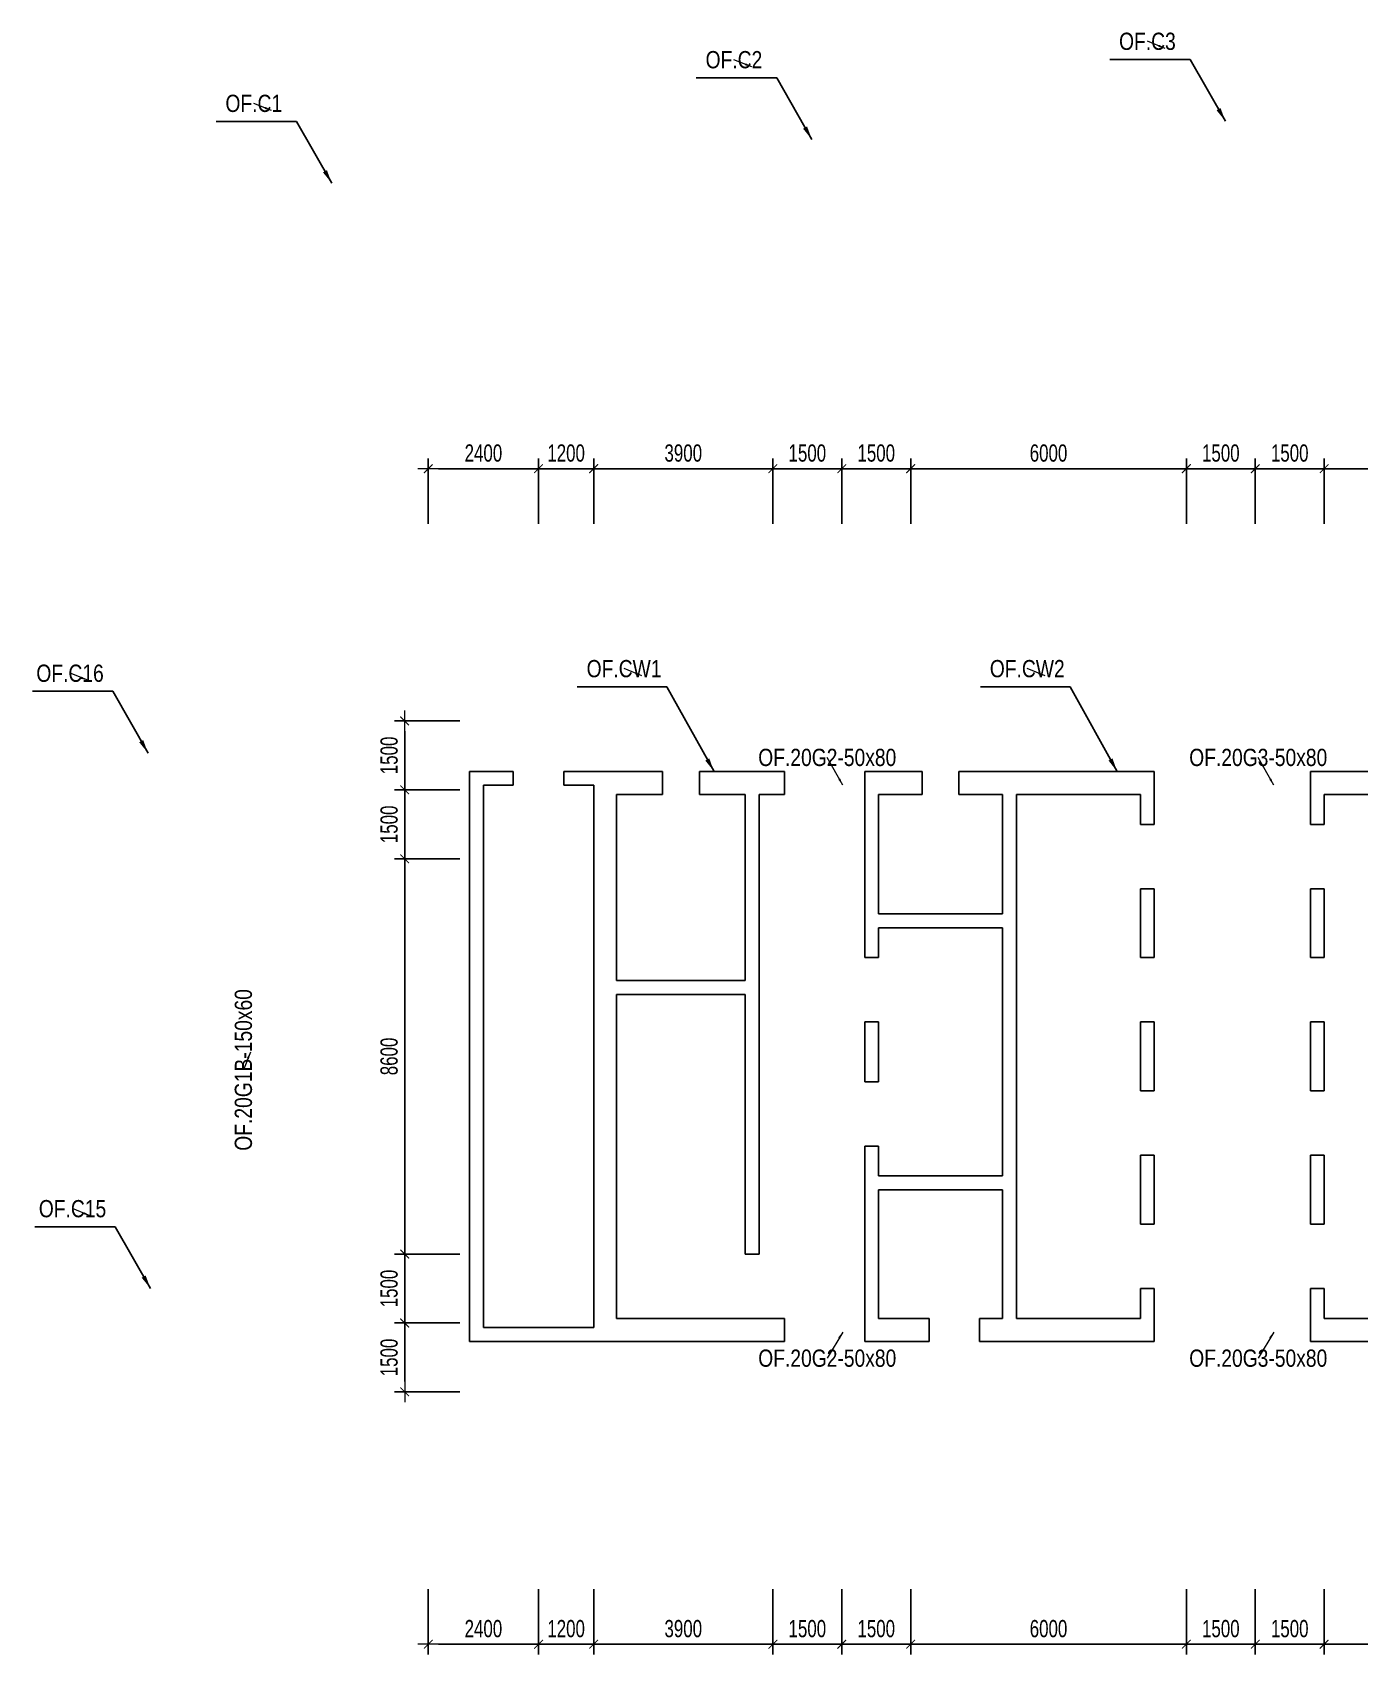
# Model space of a CAD drawing. Header units: millimetres. Extents: x -179076 to 118270, y -18667 to 89640.
# Drawn here: x 28084 to 56970, y 44986 to 80281 of the extents above; entities that cross this region are included whole.
import ezdxf
from ezdxf.enums import TextEntityAlignment as Align

# ---------------------------------------------------------------- set-up
doc = ezdxf.new("R2010")
doc.units = ezdxf.units.MM
doc.layers.get('0').update_dxf_attribs({"lineweight": 20})
doc.layers.get('Defpoints').update_dxf_attribs({"color": 151, "lineweight": 9})
for name, color, linetype, lineweight in [('NDC_S_ANNO', 7, 'Continuous', 20), ('NDC_S_DIM', 1, 'Continuous', 15), ('NDC_S_VN TEXT', 7, 'Continuous', 20)]:
    doc.layers.add(name, color=color, linetype=linetype, lineweight=lineweight)
doc.layers.add('X-CORE_20F$0$A-CON', color=2, linetype='Continuous')
doc.styles.add('ARIAL', font='arial.ttf', dxfattribs={"width": 0.8})
doc.styles.add('NDC_DIM', font='', dxfattribs={"width": 0.75})
doc.styles.get('NDC_DIM').set_extended_font_data('Dotum')
doc.dimstyles.new('NDC_dim_150', dxfattribs={"dimscale": 150, "dimtxt": 2.5, "dimasz": 1.5, "dimexe": 1.5, "dimexo": 2.5, "dimgap": 1, "dimtad": 1, "dimdec": 0, "dimzin": 0, "dimdsep": 46, "dimtxsty": 'NDC_DIM', "dimblk": 'DIMMARK', "dimcen": 0.09, "dimdle": 1.2, "dimclrd": 1, "dimclre": 1, "dimclrt": 3, "dimadec": 0, "dimazin": 0, "dimtfac": 1, "dimtdec": 0, "dimtix": 1, "dimtofl": 0, "dimtmove": 0, "dimatfit": 3, "dimfxl": 8, "dimfxlon": 1, "dimtolj": 1, "dimtzin": 0, "dimarcsym": 0})
doc.dimstyles.new('NDC_dim_iso', dxfattribs={"dimtxt": 2.5, "dimasz": 1, "dimexe": 1.5, "dimexo": 2.5, "dimgap": 1, "dimtad": 1, "dimdec": 0, "dimzin": 0, "dimdsep": 46, "dimtxsty": 'NDC_DIM', "dimblk": 'DIMMARK', "dimcen": 0.09, "dimdle": 1.2, "dimclrd": 1, "dimclre": 1, "dimclrt": 3, "dimadec": 0, "dimazin": 0, "dimtfac": 1, "dimtdec": 0, "dimtix": 1, "dimtofl": 0, "dimtmove": 0, "dimatfit": 3, "dimfxl": 8, "dimfxlon": 1, "dimtolj": 1, "dimtzin": 0, "dimarcsym": 0})

# ---------------------------------------------------------------- blocks, each defined once
blk = doc.blocks.new('DIMMARK')
at = {"layer": 'NDC_S_DIM', "color": 1}
blk.add_line((-1.5, 0), (1, 0), dxfattribs=at)
at = {"layer": 'NDC_S_DIM', "color": 2, "const_width": 0.1}
blk.add_lwpolyline([(-0.42, -0.42), (0.42, 0.42)], dxfattribs=at)
blk = doc.blocks.new('*D226')
at = {"layer": 'Defpoints', "color": 0, "transparency": 16777216}
for p in [(44200, 70789), (40300, 64200), (44200, 64200)]:
    blk.add_point(p, dxfattribs=at)
at = {"layer": 'NDC_S_DIM', "color": 1, "lineweight": -2, "transparency": 16777216}
for p, q in [((40300, 69589), (40300, 71014)), ((44200, 69589), (44200, 71014)), ((40525, 70789), (43975, 70789))]:
    blk.add_line(p, q, dxfattribs=at)
at = {"layer": 'NDC_S_DIM', "color": 1, "lineweight": -2, "transparency": 16777216, "xscale": 225, "yscale": 225, "zscale": 225, "rotation": 180}
blk.add_blockref('DIMMARK', (40300, 70789), dxfattribs=at)
at = {"layer": 'NDC_S_DIM', "color": 1, "lineweight": -2, "transparency": 16777216, "xscale": 225, "yscale": 225, "zscale": 225}
blk.add_blockref('DIMMARK', (44200, 70789), dxfattribs=at)
at = {"layer": 'NDC_S_DIM', "color": 3, "transparency": 16777216, "insert": (42250, 71127), "char_height": 375, "attachment_point": 5, "style": 'NDC_DIM'}
blk.add_mtext('\\A1;3900', dxfattribs=at)
blk = doc.blocks.new('*D227')
at = {"layer": 'Defpoints', "color": 0, "transparency": 16777216}
for p in [(45700, 70789), (44200, 64200), (45700, 64200)]:
    blk.add_point(p, dxfattribs=at)
at = {"layer": 'NDC_S_DIM', "color": 1, "lineweight": -2, "transparency": 16777216}
for p, q in [((44200, 69589), (44200, 71014)), ((45700, 69589), (45700, 71014)), ((44425, 70789), (45475, 70789))]:
    blk.add_line(p, q, dxfattribs=at)
at = {"layer": 'NDC_S_DIM', "color": 1, "lineweight": -2, "transparency": 16777216, "xscale": 225, "yscale": 225, "zscale": 225, "rotation": 180}
blk.add_blockref('DIMMARK', (44200, 70789), dxfattribs=at)
at = {"layer": 'NDC_S_DIM', "color": 1, "lineweight": -2, "transparency": 16777216, "xscale": 225, "yscale": 225, "zscale": 225}
blk.add_blockref('DIMMARK', (45700, 70789), dxfattribs=at)
at = {"layer": 'NDC_S_DIM', "color": 3, "transparency": 16777216, "insert": (44950, 71127), "char_height": 375, "attachment_point": 5, "style": 'NDC_DIM'}
blk.add_mtext('\\A1;1500', dxfattribs=at)
blk = doc.blocks.new('*D228')
at = {"layer": 'Defpoints', "color": 0, "transparency": 16777216}
for p in [(47200, 70789), (45700, 64200), (47200, 64200)]:
    blk.add_point(p, dxfattribs=at)
at = {"layer": 'NDC_S_DIM', "color": 1, "lineweight": -2, "transparency": 16777216}
for p, q in [((45700, 69589), (45700, 71014)), ((47200, 69589), (47200, 71014)), ((45925, 70789), (46975, 70789))]:
    blk.add_line(p, q, dxfattribs=at)
at = {"layer": 'NDC_S_DIM', "color": 1, "lineweight": -2, "transparency": 16777216, "xscale": 225, "yscale": 225, "zscale": 225, "rotation": 180}
blk.add_blockref('DIMMARK', (45700, 70789), dxfattribs=at)
at = {"layer": 'NDC_S_DIM', "color": 1, "lineweight": -2, "transparency": 16777216, "xscale": 225, "yscale": 225, "zscale": 225}
blk.add_blockref('DIMMARK', (47200, 70789), dxfattribs=at)
at = {"layer": 'NDC_S_DIM', "color": 3, "transparency": 16777216, "insert": (46450, 71127), "char_height": 375, "attachment_point": 5, "style": 'NDC_DIM'}
blk.add_mtext('\\A1;1500', dxfattribs=at)
blk = doc.blocks.new('*D229')
at = {"layer": 'Defpoints', "color": 0, "transparency": 16777216}
for p in [(53200, 70789), (47200, 64200), (53200, 64200)]:
    blk.add_point(p, dxfattribs=at)
at = {"layer": 'NDC_S_DIM', "color": 1, "lineweight": -2, "transparency": 16777216}
for p, q in [((47200, 69589), (47200, 71014)), ((53200, 69589), (53200, 71014)), ((47425, 70789), (52975, 70789))]:
    blk.add_line(p, q, dxfattribs=at)
at = {"layer": 'NDC_S_DIM', "color": 1, "lineweight": -2, "transparency": 16777216, "xscale": 225, "yscale": 225, "zscale": 225, "rotation": 180}
blk.add_blockref('DIMMARK', (47200, 70789), dxfattribs=at)
at = {"layer": 'NDC_S_DIM', "color": 1, "lineweight": -2, "transparency": 16777216, "xscale": 225, "yscale": 225, "zscale": 225}
blk.add_blockref('DIMMARK', (53200, 70789), dxfattribs=at)
at = {"layer": 'NDC_S_DIM', "color": 3, "transparency": 16777216, "insert": (50200, 71127), "char_height": 375, "attachment_point": 5, "style": 'NDC_DIM'}
blk.add_mtext('\\A1;6000', dxfattribs=at)
blk = doc.blocks.new('*D230')
at = {"layer": 'Defpoints', "color": 0, "transparency": 16777216}
for p in [(54700, 70789), (53200, 64200), (54700, 64200)]:
    blk.add_point(p, dxfattribs=at)
at = {"layer": 'NDC_S_DIM', "color": 1, "lineweight": -2, "transparency": 16777216}
for p, q in [((53200, 69589), (53200, 71014)), ((54700, 69589), (54700, 71014)), ((53425, 70789), (54475, 70789))]:
    blk.add_line(p, q, dxfattribs=at)
at = {"layer": 'NDC_S_DIM', "color": 1, "lineweight": -2, "transparency": 16777216, "xscale": 225, "yscale": 225, "zscale": 225, "rotation": 180}
blk.add_blockref('DIMMARK', (53200, 70789), dxfattribs=at)
at = {"layer": 'NDC_S_DIM', "color": 1, "lineweight": -2, "transparency": 16777216, "xscale": 225, "yscale": 225, "zscale": 225}
blk.add_blockref('DIMMARK', (54700, 70789), dxfattribs=at)
at = {"layer": 'NDC_S_DIM', "color": 3, "transparency": 16777216, "insert": (53950, 71127), "char_height": 375, "attachment_point": 5, "style": 'NDC_DIM'}
blk.add_mtext('\\A1;1500', dxfattribs=at)
blk = doc.blocks.new('*D231')
at = {"layer": 'Defpoints', "color": 0, "transparency": 16777216}
for p in [(62200, 70789), (56200, 64200), (62200, 64200)]:
    blk.add_point(p, dxfattribs=at)
at = {"layer": 'NDC_S_DIM', "color": 1, "lineweight": -2, "transparency": 16777216}
for p, q in [((56200, 69589), (56200, 71014)), ((62200, 69589), (62200, 71014)), ((56425, 70789), (61975, 70789))]:
    blk.add_line(p, q, dxfattribs=at)
at = {"layer": 'NDC_S_DIM', "color": 1, "lineweight": -2, "transparency": 16777216, "xscale": 225, "yscale": 225, "zscale": 225, "rotation": 180}
blk.add_blockref('DIMMARK', (56200, 70789), dxfattribs=at)
at = {"layer": 'NDC_S_DIM', "color": 1, "lineweight": -2, "transparency": 16777216, "xscale": 225, "yscale": 225, "zscale": 225}
blk.add_blockref('DIMMARK', (62200, 70789), dxfattribs=at)
at = {"layer": 'NDC_S_DIM', "color": 3, "transparency": 16777216, "insert": (59200, 71127), "char_height": 375, "attachment_point": 5, "style": 'NDC_DIM'}
blk.add_mtext('\\A1;6000', dxfattribs=at)
blk = doc.blocks.new('*D243')
at = {"layer": 'Defpoints', "color": 0, "transparency": 16777216}
for p in [(56200, 70789), (54700, 64200), (56200, 64200)]:
    blk.add_point(p, dxfattribs=at)
at = {"layer": 'NDC_S_DIM', "color": 1, "lineweight": -2, "transparency": 16777216}
for p, q in [((54700, 69589), (54700, 71014)), ((56200, 69589), (56200, 71014)), ((54925, 70789), (55975, 70789))]:
    blk.add_line(p, q, dxfattribs=at)
at = {"layer": 'NDC_S_DIM', "color": 1, "lineweight": -2, "transparency": 16777216, "xscale": 225, "yscale": 225, "zscale": 225, "rotation": 180}
blk.add_blockref('DIMMARK', (54700, 70789), dxfattribs=at)
at = {"layer": 'NDC_S_DIM', "color": 1, "lineweight": -2, "transparency": 16777216, "xscale": 225, "yscale": 225, "zscale": 225}
blk.add_blockref('DIMMARK', (56200, 70789), dxfattribs=at)
at = {"layer": 'NDC_S_DIM', "color": 3, "transparency": 16777216, "insert": (55450, 71127), "char_height": 375, "attachment_point": 5, "style": 'NDC_DIM'}
blk.add_mtext('\\A1;1500', dxfattribs=at)
blk = doc.blocks.new('*D246')
at = {"layer": 'Defpoints', "color": 0, "transparency": 16777216}
for p in [(40300, 51800), (44200, 51800), (44200, 45211)]:
    blk.add_point(p, dxfattribs=at)
at = {"layer": 'NDC_S_DIM', "color": 1, "lineweight": -2, "transparency": 16777216}
for p, q in [((40300, 46411), (40300, 44986)), ((44200, 46411), (44200, 44986)), ((40525, 45211), (43975, 45211))]:
    blk.add_line(p, q, dxfattribs=at)
at = {"layer": 'NDC_S_DIM', "color": 1, "lineweight": -2, "transparency": 16777216, "xscale": 225, "yscale": 225, "zscale": 225, "rotation": 180}
blk.add_blockref('DIMMARK', (40300, 45211), dxfattribs=at)
at = {"layer": 'NDC_S_DIM', "color": 1, "lineweight": -2, "transparency": 16777216, "xscale": 225, "yscale": 225, "zscale": 225}
blk.add_blockref('DIMMARK', (44200, 45211), dxfattribs=at)
at = {"layer": 'NDC_S_DIM', "color": 3, "transparency": 16777216, "insert": (42250, 45548), "char_height": 375, "attachment_point": 5, "style": 'NDC_DIM'}
blk.add_mtext('\\A1;3900', dxfattribs=at)
blk = doc.blocks.new('*D247')
at = {"layer": 'Defpoints', "color": 0, "transparency": 16777216}
for p in [(44200, 51800), (45700, 51800), (45700, 45211)]:
    blk.add_point(p, dxfattribs=at)
at = {"layer": 'NDC_S_DIM', "color": 1, "lineweight": -2, "transparency": 16777216}
for p, q in [((44200, 46411), (44200, 44986)), ((45700, 46411), (45700, 44986)), ((44425, 45211), (45475, 45211))]:
    blk.add_line(p, q, dxfattribs=at)
at = {"layer": 'NDC_S_DIM', "color": 1, "lineweight": -2, "transparency": 16777216, "xscale": 225, "yscale": 225, "zscale": 225, "rotation": 180}
blk.add_blockref('DIMMARK', (44200, 45211), dxfattribs=at)
at = {"layer": 'NDC_S_DIM', "color": 1, "lineweight": -2, "transparency": 16777216, "xscale": 225, "yscale": 225, "zscale": 225}
blk.add_blockref('DIMMARK', (45700, 45211), dxfattribs=at)
at = {"layer": 'NDC_S_DIM', "color": 3, "transparency": 16777216, "insert": (44950, 45548), "char_height": 375, "attachment_point": 5, "style": 'NDC_DIM'}
blk.add_mtext('\\A1;1500', dxfattribs=at)
blk = doc.blocks.new('*D248')
at = {"layer": 'Defpoints', "color": 0, "transparency": 16777216}
for p in [(45700, 51800), (47200, 51800), (47200, 45211)]:
    blk.add_point(p, dxfattribs=at)
at = {"layer": 'NDC_S_DIM', "color": 1, "lineweight": -2, "transparency": 16777216}
for p, q in [((45700, 46411), (45700, 44986)), ((47200, 46411), (47200, 44986)), ((45925, 45211), (46975, 45211))]:
    blk.add_line(p, q, dxfattribs=at)
at = {"layer": 'NDC_S_DIM', "color": 1, "lineweight": -2, "transparency": 16777216, "xscale": 225, "yscale": 225, "zscale": 225, "rotation": 180}
blk.add_blockref('DIMMARK', (45700, 45211), dxfattribs=at)
at = {"layer": 'NDC_S_DIM', "color": 1, "lineweight": -2, "transparency": 16777216, "xscale": 225, "yscale": 225, "zscale": 225}
blk.add_blockref('DIMMARK', (47200, 45211), dxfattribs=at)
at = {"layer": 'NDC_S_DIM', "color": 3, "transparency": 16777216, "insert": (46450, 45548), "char_height": 375, "attachment_point": 5, "style": 'NDC_DIM'}
blk.add_mtext('\\A1;1500', dxfattribs=at)
blk = doc.blocks.new('*D249')
at = {"layer": 'Defpoints', "color": 0, "transparency": 16777216}
for p in [(47200, 51800), (53200, 51800), (53200, 45211)]:
    blk.add_point(p, dxfattribs=at)
at = {"layer": 'NDC_S_DIM', "color": 1, "lineweight": -2, "transparency": 16777216}
for p, q in [((47200, 46411), (47200, 44986)), ((53200, 46411), (53200, 44986)), ((47425, 45211), (52975, 45211))]:
    blk.add_line(p, q, dxfattribs=at)
at = {"layer": 'NDC_S_DIM', "color": 1, "lineweight": -2, "transparency": 16777216, "xscale": 225, "yscale": 225, "zscale": 225, "rotation": 180}
blk.add_blockref('DIMMARK', (47200, 45211), dxfattribs=at)
at = {"layer": 'NDC_S_DIM', "color": 1, "lineweight": -2, "transparency": 16777216, "xscale": 225, "yscale": 225, "zscale": 225}
blk.add_blockref('DIMMARK', (53200, 45211), dxfattribs=at)
at = {"layer": 'NDC_S_DIM', "color": 3, "transparency": 16777216, "insert": (50200, 45548), "char_height": 375, "attachment_point": 5, "style": 'NDC_DIM'}
blk.add_mtext('\\A1;6000', dxfattribs=at)
blk = doc.blocks.new('*D250')
at = {"layer": 'Defpoints', "color": 0, "transparency": 16777216}
for p in [(53200, 51800), (54700, 51800), (54700, 45211)]:
    blk.add_point(p, dxfattribs=at)
at = {"layer": 'NDC_S_DIM', "color": 1, "lineweight": -2, "transparency": 16777216}
for p, q in [((53200, 46411), (53200, 44986)), ((54700, 46411), (54700, 44986)), ((53425, 45211), (54475, 45211))]:
    blk.add_line(p, q, dxfattribs=at)
at = {"layer": 'NDC_S_DIM', "color": 1, "lineweight": -2, "transparency": 16777216, "xscale": 225, "yscale": 225, "zscale": 225, "rotation": 180}
blk.add_blockref('DIMMARK', (53200, 45211), dxfattribs=at)
at = {"layer": 'NDC_S_DIM', "color": 1, "lineweight": -2, "transparency": 16777216, "xscale": 225, "yscale": 225, "zscale": 225}
blk.add_blockref('DIMMARK', (54700, 45211), dxfattribs=at)
at = {"layer": 'NDC_S_DIM', "color": 3, "transparency": 16777216, "insert": (53950, 45548), "char_height": 375, "attachment_point": 5, "style": 'NDC_DIM'}
blk.add_mtext('\\A1;1500', dxfattribs=at)
blk = doc.blocks.new('*D251')
at = {"layer": 'Defpoints', "color": 0, "transparency": 16777216}
for p in [(56200, 51800), (62200, 51800), (62200, 45211)]:
    blk.add_point(p, dxfattribs=at)
at = {"layer": 'NDC_S_DIM', "color": 1, "lineweight": -2, "transparency": 16777216}
for p, q in [((56200, 46411), (56200, 44986)), ((62200, 46411), (62200, 44986)), ((56425, 45211), (61975, 45211))]:
    blk.add_line(p, q, dxfattribs=at)
at = {"layer": 'NDC_S_DIM', "color": 1, "lineweight": -2, "transparency": 16777216, "xscale": 225, "yscale": 225, "zscale": 225, "rotation": 180}
blk.add_blockref('DIMMARK', (56200, 45211), dxfattribs=at)
at = {"layer": 'NDC_S_DIM', "color": 1, "lineweight": -2, "transparency": 16777216, "xscale": 225, "yscale": 225, "zscale": 225}
blk.add_blockref('DIMMARK', (62200, 45211), dxfattribs=at)
at = {"layer": 'NDC_S_DIM', "color": 3, "transparency": 16777216, "insert": (59200, 45548), "char_height": 375, "attachment_point": 5, "style": 'NDC_DIM'}
blk.add_mtext('\\A1;6000', dxfattribs=at)
blk = doc.blocks.new('*D258')
at = {"layer": 'Defpoints', "color": 0, "transparency": 16777216}
for p in [(54700, 51800), (56200, 51800), (56200, 45211)]:
    blk.add_point(p, dxfattribs=at)
at = {"layer": 'NDC_S_DIM', "color": 1, "lineweight": -2, "transparency": 16777216}
for p, q in [((54700, 46411), (54700, 44986)), ((56200, 46411), (56200, 44986)), ((54925, 45211), (55975, 45211))]:
    blk.add_line(p, q, dxfattribs=at)
at = {"layer": 'NDC_S_DIM', "color": 1, "lineweight": -2, "transparency": 16777216, "xscale": 225, "yscale": 225, "zscale": 225, "rotation": 180}
blk.add_blockref('DIMMARK', (54700, 45211), dxfattribs=at)
at = {"layer": 'NDC_S_DIM', "color": 1, "lineweight": -2, "transparency": 16777216, "xscale": 225, "yscale": 225, "zscale": 225}
blk.add_blockref('DIMMARK', (56200, 45211), dxfattribs=at)
at = {"layer": 'NDC_S_DIM', "color": 3, "transparency": 16777216, "insert": (55450, 45548), "char_height": 375, "attachment_point": 5, "style": 'NDC_DIM'}
blk.add_mtext('\\A1;1500', dxfattribs=at)
blk = doc.blocks.new('*D259')
at = {"layer": 'Defpoints', "color": 0, "transparency": 16777216}
for p in [(40923, 65300), (36186, 63800), (40800, 63800)]:
    blk.add_point(p, dxfattribs=at)
at = {"layer": 'NDC_S_DIM', "color": 1, "lineweight": -2, "transparency": 16777216}
for p, q in [((37386, 65300), (35961, 65300)), ((36186, 65075), (36186, 64025)), ((37386, 63800), (35961, 63800))]:
    blk.add_line(p, q, dxfattribs=at)
at = {"layer": 'NDC_S_DIM', "color": 1, "lineweight": -2, "transparency": 16777216, "xscale": 225, "yscale": 225, "zscale": 225}
for p, rotation in [((36186, 65300), 90), ((36186, 63800), 270)]:
    blk.add_blockref('DIMMARK', p, dxfattribs=dict(at, rotation=rotation))
at = {"layer": 'NDC_S_DIM', "color": 3, "transparency": 16777216, "insert": (35848, 64550), "char_height": 375, "attachment_point": 5, "rotation": 90, "style": 'NDC_DIM'}
blk.add_mtext('\\A1;1500', dxfattribs=at)
blk = doc.blocks.new('*D260')
at = {"layer": 'Defpoints', "color": 0, "transparency": 16777216}
for p in [(40800, 63800), (36186, 62300), (40800, 62300)]:
    blk.add_point(p, dxfattribs=at)
at = {"layer": 'NDC_S_DIM', "color": 1, "lineweight": -2, "transparency": 16777216}
for p, q in [((37386, 63800), (35961, 63800)), ((36186, 63575), (36186, 62525)), ((37386, 62300), (35961, 62300))]:
    blk.add_line(p, q, dxfattribs=at)
at = {"layer": 'NDC_S_DIM', "color": 1, "lineweight": -2, "transparency": 16777216, "xscale": 225, "yscale": 225, "zscale": 225}
for p, rotation in [((36186, 63800), 90), ((36186, 62300), 270)]:
    blk.add_blockref('DIMMARK', p, dxfattribs=dict(at, rotation=rotation))
at = {"layer": 'NDC_S_DIM', "color": 3, "transparency": 16777216, "insert": (35848, 63050), "char_height": 375, "attachment_point": 5, "rotation": 90, "style": 'NDC_DIM'}
blk.add_mtext('\\A1;1500', dxfattribs=at)
blk = doc.blocks.new('*D261')
at = {"layer": 'Defpoints', "color": 0, "transparency": 16777216}
for p in [(40800, 62300), (36186, 53700), (40800, 53700)]:
    blk.add_point(p, dxfattribs=at)
at = {"layer": 'NDC_S_DIM', "color": 1, "lineweight": -2, "transparency": 16777216}
for p, q in [((37386, 62300), (35961, 62300)), ((36186, 62075), (36186, 53925)), ((37386, 53700), (35961, 53700))]:
    blk.add_line(p, q, dxfattribs=at)
at = {"layer": 'NDC_S_DIM', "color": 1, "lineweight": -2, "transparency": 16777216, "xscale": 225, "yscale": 225, "zscale": 225}
for p, rotation in [((36186, 62300), 90), ((36186, 53700), 270)]:
    blk.add_blockref('DIMMARK', p, dxfattribs=dict(at, rotation=rotation))
at = {"layer": 'NDC_S_DIM', "color": 3, "transparency": 16777216, "insert": (35848, 58000), "char_height": 375, "attachment_point": 5, "rotation": 90, "style": 'NDC_DIM'}
blk.add_mtext('\\A1;8600', dxfattribs=at)
blk = doc.blocks.new('*D262')
at = {"layer": 'Defpoints', "color": 0, "transparency": 16777216}
for p in [(40800, 53700), (36186, 52200), (40800, 52200)]:
    blk.add_point(p, dxfattribs=at)
at = {"layer": 'NDC_S_DIM', "color": 1, "lineweight": -2, "transparency": 16777216}
for p, q in [((37386, 53700), (35961, 53700)), ((36186, 53475), (36186, 52425)), ((37386, 52200), (35961, 52200))]:
    blk.add_line(p, q, dxfattribs=at)
at = {"layer": 'NDC_S_DIM', "color": 1, "lineweight": -2, "transparency": 16777216, "xscale": 225, "yscale": 225, "zscale": 225}
for p, rotation in [((36186, 53700), 90), ((36186, 52200), 270)]:
    blk.add_blockref('DIMMARK', p, dxfattribs=dict(at, rotation=rotation))
at = {"layer": 'NDC_S_DIM', "color": 3, "transparency": 16777216, "insert": (35848, 52950), "char_height": 375, "attachment_point": 5, "rotation": 90, "style": 'NDC_DIM'}
blk.add_mtext('\\A1;1500', dxfattribs=at)
blk = doc.blocks.new('*D263')
at = {"layer": 'Defpoints', "color": 0, "transparency": 16777216}
for p in [(40800, 52200), (36186, 50700), (40800, 50700)]:
    blk.add_point(p, dxfattribs=at)
at = {"layer": 'NDC_S_DIM', "color": 1, "lineweight": -2, "transparency": 16777216}
for p, q in [((37386, 52200), (35961, 52200)), ((36186, 51975), (36186, 50925)), ((37386, 50700), (35961, 50700))]:
    blk.add_line(p, q, dxfattribs=at)
at = {"layer": 'NDC_S_DIM', "color": 1, "lineweight": -2, "transparency": 16777216, "xscale": 225, "yscale": 225, "zscale": 225}
for p, rotation in [((36186, 52200), 90), ((36186, 50700), 270)]:
    blk.add_blockref('DIMMARK', p, dxfattribs=dict(at, rotation=rotation))
at = {"layer": 'NDC_S_DIM', "color": 3, "transparency": 16777216, "insert": (35848, 51450), "char_height": 375, "attachment_point": 5, "rotation": 90, "style": 'NDC_DIM'}
blk.add_mtext('\\A1;1500', dxfattribs=at)
blk = doc.blocks.new('*D266')
at = {"layer": 'Defpoints', "color": 0, "transparency": 16777216}
for p in [(36700, 70789), (36700, 63800), (39100, 62300)]:
    blk.add_point(p, dxfattribs=at)
at = {"layer": 'NDC_S_DIM', "color": 1, "lineweight": -2, "transparency": 16777216}
for p, q in [((36700, 69589), (36700, 71014)), ((39100, 69589), (39100, 71014)), ((38875, 70789), (36925, 70789))]:
    blk.add_line(p, q, dxfattribs=at)
at = {"layer": 'NDC_S_DIM', "color": 1, "lineweight": -2, "transparency": 16777216, "xscale": 225, "yscale": 225, "zscale": 225, "rotation": 180}
blk.add_blockref('DIMMARK', (36700, 70789), dxfattribs=at)
at = {"layer": 'NDC_S_DIM', "color": 1, "lineweight": -2, "transparency": 16777216, "xscale": 225, "yscale": 225, "zscale": 225}
blk.add_blockref('DIMMARK', (39100, 70789), dxfattribs=at)
at = {"layer": 'NDC_S_DIM', "color": 3, "transparency": 16777216, "insert": (37900, 71127), "char_height": 375, "attachment_point": 5, "style": 'NDC_DIM'}
blk.add_mtext('\\A1;2400', dxfattribs=at)
blk = doc.blocks.new('*D267')
at = {"layer": 'Defpoints', "color": 0, "transparency": 16777216}
for p in [(39100, 53700), (36700, 52200), (36700, 45211)]:
    blk.add_point(p, dxfattribs=at)
at = {"layer": 'NDC_S_DIM', "color": 1, "lineweight": -2, "transparency": 16777216}
for p, q in [((36700, 46411), (36700, 44986)), ((39100, 46411), (39100, 44986)), ((38875, 45211), (36925, 45211))]:
    blk.add_line(p, q, dxfattribs=at)
at = {"layer": 'NDC_S_DIM', "color": 1, "lineweight": -2, "transparency": 16777216, "xscale": 225, "yscale": 225, "zscale": 225, "rotation": 180}
blk.add_blockref('DIMMARK', (36700, 45211), dxfattribs=at)
at = {"layer": 'NDC_S_DIM', "color": 1, "lineweight": -2, "transparency": 16777216, "xscale": 225, "yscale": 225, "zscale": 225}
blk.add_blockref('DIMMARK', (39100, 45211), dxfattribs=at)
at = {"layer": 'NDC_S_DIM', "color": 3, "transparency": 16777216, "insert": (37900, 45548), "char_height": 375, "attachment_point": 5, "style": 'NDC_DIM'}
blk.add_mtext('\\A1;2400', dxfattribs=at)
blk = doc.blocks.new('*D269')
at = {"layer": 'Defpoints', "color": 0, "transparency": 16777216}
for p in [(40300, 70789), (40300, 64200), (39100, 62300)]:
    blk.add_point(p, dxfattribs=at)
at = {"layer": 'NDC_S_DIM', "color": 1, "lineweight": -2, "transparency": 16777216}
for p, q in [((39100, 69589), (39100, 71014)), ((40300, 69589), (40300, 71014)), ((39325, 70789), (40075, 70789))]:
    blk.add_line(p, q, dxfattribs=at)
at = {"layer": 'NDC_S_DIM', "color": 1, "lineweight": -2, "transparency": 16777216, "xscale": 225, "yscale": 225, "zscale": 225, "rotation": 180}
blk.add_blockref('DIMMARK', (39100, 70789), dxfattribs=at)
at = {"layer": 'NDC_S_DIM', "color": 1, "lineweight": -2, "transparency": 16777216, "xscale": 225, "yscale": 225, "zscale": 225}
blk.add_blockref('DIMMARK', (40300, 70789), dxfattribs=at)
at = {"layer": 'NDC_S_DIM', "color": 3, "transparency": 16777216, "insert": (39700, 71127), "char_height": 375, "attachment_point": 5, "style": 'NDC_DIM'}
blk.add_mtext('\\A1;1200', dxfattribs=at)
blk = doc.blocks.new('*D279')
at = {"layer": 'Defpoints', "color": 0, "transparency": 16777216}
for p in [(39100, 53700), (40300, 51800), (40300, 45211)]:
    blk.add_point(p, dxfattribs=at)
at = {"layer": 'NDC_S_DIM', "color": 1, "lineweight": -2, "transparency": 16777216}
for p, q in [((39100, 46411), (39100, 44986)), ((40300, 46411), (40300, 44986)), ((39325, 45211), (40075, 45211))]:
    blk.add_line(p, q, dxfattribs=at)
at = {"layer": 'NDC_S_DIM', "color": 1, "lineweight": -2, "transparency": 16777216, "xscale": 225, "yscale": 225, "zscale": 225, "rotation": 180}
blk.add_blockref('DIMMARK', (39100, 45211), dxfattribs=at)
at = {"layer": 'NDC_S_DIM', "color": 1, "lineweight": -2, "transparency": 16777216, "xscale": 225, "yscale": 225, "zscale": 225}
blk.add_blockref('DIMMARK', (40300, 45211), dxfattribs=at)
at = {"layer": 'NDC_S_DIM', "color": 3, "transparency": 16777216, "insert": (39700, 45548), "char_height": 375, "attachment_point": 5, "style": 'NDC_DIM'}
blk.add_mtext('\\A1;1200', dxfattribs=at)
blk = doc.blocks.new('A$C705e4ff6')
at = {"layer": 'X-CORE_20F$0$A-CON', "ltscale": 10}
for p, q in [((0, 0), (950, 0)), ((0, 0), (0, -12400)), ((4199, 0), (4199, -500)), ((5001, 0), (5001, -500)), ((14900, 0), (14900, -1150)), ((18300, 0), (18300, -1150)), ((24600, 0), (18300, 0)), ((24600, 0), (24600, -1150)), ((28000, 0), (28000, -1150)), ((28000, 0), (32898, 0)), ((32898, -500), (32898, 0)), ((34000, -500), (34000, 0)), ((35800, 0), (38350, 0)), ((39450, 0), (40400, 0)), ((39450, -300), (39450, 0)), ((40400, 0), (40400, -12400)), ((950, -300), (300, -300)), ((300, -300), (300, -12100)), ((950, -300), (950, 0)), ((2050, 0), (4199, 0)), ((2050, -300), (2050, 0)), ((2700, -300), (2050, -300)), ((2700, -300), (2700, -12100)), ((5001, 0), (6850, 0)), ((6850, 0), (6850, -500)), ((8600, 0), (9849, 0)), ((8600, -4050), (8600, 0)), ((9849, 0), (9849, -500)), ((10651, 0), (14900, 0)), ((10651, 0), (10651, -500)), ((34000, 0), (34400, 0)), ((34400, -9400), (34400, 0)), ((35800, -500), (35800, 0)), ((37700, -300), (37700, -12100)), ((38350, -300), (37700, -300)), ((38350, -300), (38350, 0)), ((40100, -300), (39450, -300)), ((40100, -300), (40100, -12400)), ((3200, -4550), (3200, -500)), ((3200, -500), (4199, -500)), ((5001, -500), (6000, -500)), ((6000, -500), (6000, -4550)), ((6300, -500), (6300, -10500)), ((6300, -500), (6850, -500)), ((9849, -500), (8900, -500)), ((8900, -3100), (8900, -500)), ((11600, -500), (10651, -500)), ((11600, -500), (11600, -3100)), ((14600, -500), (11900, -500)), ((11900, -500), (11900, -11900)), ((11975, -500), (11900, -500)), ((14600, -500), (14600, -1150)), ((18600, -1150), (18600, -500)), ((18600, -500), (21300, -500)), ((21300, -500), (21300, -11900)), ((21600, -500), (21600, -11900)), ((24300, -500), (21600, -500)), ((24300, -500), (24300, -1150)), ((31000, -500), (28300, -500)), ((28300, -500), (28300, -1150)), ((31000, -11900), (31000, -500)), ((32898, -500), (31300, -500)), ((31300, -500), (31300, -2700)), ((34100, -500), (34000, -500)), ((34100, -2700), (34100, -500)), ((35800, -500), (37200, -500)), ((37200, -500), (37200, -2050)), ((14900, -1150), (14600, -1150)), ((18300, -1150), (18600, -1150)), ((24300, -1150), (24600, -1150)), ((28000, -1150), (28300, -1150)), ((37200, -2050), (35800, -2050)), ((35800, -2350), (35800, -2050)), ((37200, -2350), (35800, -2350)), ((37200, -2350), (37200, -9400)), ((14600, -2550), (14600, -4050)), ((14900, -2550), (14600, -2550)), ((14900, -2550), (14900, -4050)), ((18300, -2550), (18300, -4050)), ((18300, -2550), (18600, -2550)), ((18600, -4050), (18600, -2550)), ((24300, -4050), (24300, -2550)), ((24300, -2550), (24600, -2550)), ((24600, -2550), (24600, -4050)), ((28000, -2550), (28000, -4050)), ((28000, -2550), (28300, -2550)), ((28300, -2550), (28300, -4050)), ((31300, -2700), (34100, -2700)), ((8900, -3100), (11600, -3100)), ((31300, -3000), (31300, -10050)), ((31300, -3000), (34100, -3000)), ((34100, -12400), (34100, -3000)), ((11600, -3400), (8900, -3400)), ((8900, -3400), (8900, -4050)), ((11600, -3400), (11600, -8800)), ((8900, -4050), (8600, -4050)), ((14900, -4050), (14600, -4050)), ((18300, -4050), (18600, -4050)), ((24600, -4050), (24300, -4050)), ((28000, -4050), (28300, -4050)), ((6000, -4550), (3200, -4550)), ((6000, -4850), (3200, -4850)), ((3200, -4850), (3200, -11900)), ((6000, -10500), (6000, -4850)), ((8900, -5450), (8600, -5450)), ((8600, -5450), (8600, -6750)), ((8900, -6750), (8900, -5450)), ((14600, -5450), (14600, -6950)), ((14900, -5450), (14600, -5450)), ((14900, -5450), (14900, -6950)), ((18300, -5450), (18300, -6950)), ((18300, -5450), (18600, -5450)), ((18600, -5450), (18600, -6950)), ((24600, -5450), (24300, -5450)), ((24300, -5450), (24300, -6950)), ((24600, -5450), (24600, -6950)), ((28000, -5450), (28300, -5450)), ((28000, -5450), (28000, -6950)), ((28300, -5450), (28300, -6950)), ((8600, -6750), (8900, -6750)), ((14900, -6950), (14600, -6950)), ((18300, -6950), (18600, -6950)), ((24600, -6950), (24300, -6950)), ((28000, -6950), (28300, -6950)), ((8600, -11900), (8600, -8150)), ((8600, -8150), (8900, -8150)), ((8900, -8150), (8900, -8800)), ((14900, -8350), (14600, -8350)), ((14600, -8350), (14600, -9850)), ((14900, -8350), (14900, -9850)), ((18300, -8350), (18600, -8350)), ((18300, -8350), (18300, -9850)), ((18600, -8350), (18600, -9850)), ((24600, -8350), (24300, -8350)), ((24300, -8350), (24300, -9850)), ((24600, -8350), (24600, -9850)), ((28000, -8350), (28300, -8350)), ((28000, -8350), (28000, -9850)), ((28300, -8350), (28300, -9850)), ((8900, -8800), (11600, -8800)), ((8900, -9100), (11600, -9100)), ((8900, -9100), (8900, -11900)), ((34400, -9400), (37200, -9400)), ((14900, -9850), (14600, -9850)), ((18300, -9850), (18600, -9850)), ((24600, -9850), (24300, -9850)), ((28000, -9850), (28300, -9850)), ((34400, -11900), (34400, -9700)), ((34400, -9700), (37200, -9700)), ((37200, -9700), (37200, -11900)), ((31300, -10050), (32700, -10050)), ((32700, -10050), (32700, -10350)), ((6300, -10500), (6000, -10500)), ((31300, -10350), (31300, -11900)), ((31300, -10350), (32700, -10350)), ((14900, -11250), (14600, -11250)), ((14600, -11250), (14600, -11900)), ((14900, -11250), (14900, -12400)), ((18300, -11250), (18600, -11250)), ((18300, -11250), (18300, -12400)), ((18600, -11250), (18600, -11900)), ((24600, -11250), (24300, -11250)), ((24300, -11250), (24300, -11900)), ((24600, -11250), (24600, -12400)), ((28000, -11250), (28300, -11250)), ((28000, -11250), (28000, -12400)), ((28300, -11250), (28300, -11900)), ((3200, -11900), (6850, -11900)), ((10000, -11900), (10000, -12400)), ((11100, -11900), (11100, -12400)), ((11900, -11900), (14600, -11900)), ((18600, -11900), (21300, -11900)), ((21600, -11900), (24300, -11900)), ((28300, -11900), (31000, -11900)), ((31300, -11900), (32700, -11900)), ((32700, -11900), (32700, -12400)), ((34400, -11900), (35399, -11900)), ((35399, -11900), (35399, -12400)), ((36201, -11900), (37200, -11900)), ((36201, -11900), (36201, -12400)), ((300, -12100), (2700, -12100)), ((39000, -12100), (37700, -12100)), ((6850, -12400), (0, -12400)), ((10000, -12400), (8600, -12400)), ((14900, -12400), (11100, -12400)), ((18300, -12400), (24600, -12400)), ((32700, -12400), (28000, -12400)), ((35399, -12400), (34100, -12400)), ((39000, -12400), (36201, -12400)), ((40400, -12400), (40100, -12400))]:
    blk.add_line(p, q, dxfattribs=at)
at = {"layer": 'X-CORE_20F$0$A-CON'}
for p, q in [((11600, -9100), (11600, -11900)), ((6850, -12400), (6850, -11900)), ((8600, -11900), (8600, -12400)), ((8900, -11900), (10000, -11900)), ((11100, -11900), (11600, -11900))]:
    blk.add_line(p, q, dxfattribs=at)
at = {"layer": 'X-CORE_20F$0$A-CON', "ltscale": 10}
blk.add_lwpolyline([(39000, -12100), (39000, -12400)], dxfattribs=at)
blk = doc.blocks.new('*U224')
at = {"layer": 'NDC_S_ANNO', "ltscale": 0.8, "style": 'ARIAL', "width": 0.8, "flags": 1}
blk.add_attdef('CHU_THICH', text='', height=2.5, dxfattribs=at).set_placement((0, 0), align=Align.MIDDLE_CENTER)
at = {"layer": 'NDC_S_ANNO', "ltscale": 0.8, "style": 'ARIAL', "width": 0.8}
blk.add_attdef('TEN', text='', height=2.5, dxfattribs=at).set_placement((-2.58, 1.03), align=Align.MIDDLE_CENTER)
at = {"layer": 'Defpoints'}
blk.add_leader([(0, 0), (-2.58, 1.03)], dimstyle='NDC_dim_iso', override={"dimgap": 0.625, "dimtad": 0}, dxfattribs=at)
blk = doc.blocks.new('*U225')
at = {"layer": 'NDC_S_ANNO', "ltscale": 0.8, "style": 'ARIAL', "width": 0.8, "flags": 1}
blk.add_attdef('CHU_THICH', text='', height=2.5, dxfattribs=at).set_placement((0, 0), align=Align.MIDDLE_CENTER)
at = {"layer": 'NDC_S_ANNO', "ltscale": 0.8, "style": 'ARIAL', "width": 0.8}
blk.add_attdef('TEN', text='', height=2.5, dxfattribs=at).set_placement((-2.58, 1.03), align=Align.MIDDLE_CENTER)
at = {"layer": 'Defpoints'}
blk.add_leader([(0, 0), (-2.58, 1.03)], dimstyle='NDC_dim_iso', override={"dimgap": 0.625, "dimtad": 0}, dxfattribs=at)
blk = doc.blocks.new('*U210')
at = {"layer": 'NDC_S_ANNO', "ltscale": 0.8, "style": 'ARIAL', "width": 0.8, "flags": 1}
blk.add_attdef('CHU_THICH', text='', height=2.5, dxfattribs=at).set_placement((0, 0), align=Align.MIDDLE_CENTER)
at = {"layer": 'NDC_S_ANNO', "ltscale": 0.8, "style": 'ARIAL', "width": 0.8}
blk.add_attdef('TEN', text='', height=2.5, dxfattribs=at).set_placement((-2.58, 1.03), align=Align.MIDDLE_CENTER)
at = {"layer": 'Defpoints'}
blk.add_leader([(0, 0), (-2.58, 1.03)], dimstyle='NDC_dim_iso', override={"dimgap": 0.625, "dimtad": 0}, dxfattribs=at)
blk = doc.blocks.new('*U211')
at = {"layer": 'NDC_S_ANNO', "ltscale": 0.8, "style": 'ARIAL', "width": 0.8, "flags": 1}
blk.add_attdef('CHU_THICH', text='', height=2.5, dxfattribs=at).set_placement((0, 0), align=Align.MIDDLE_CENTER)
at = {"layer": 'NDC_S_ANNO', "ltscale": 0.8, "style": 'ARIAL', "width": 0.8}
blk.add_attdef('TEN', text='', height=2.5, dxfattribs=at).set_placement((-2.58, 1.03), align=Align.MIDDLE_CENTER)
at = {"layer": 'Defpoints'}
blk.add_leader([(0, 0), (-2.58, 1.03)], dimstyle='NDC_dim_iso', override={"dimgap": 0.625, "dimtad": 0}, dxfattribs=at)
blk = doc.blocks.new('*U223')
at = {"layer": 'NDC_S_ANNO', "ltscale": 0.8, "style": 'ARIAL', "width": 0.8, "flags": 1}
blk.add_attdef('CHU_THICH', text='', height=2.5, dxfattribs=at).set_placement((0, 0), align=Align.MIDDLE_CENTER)
at = {"layer": 'NDC_S_ANNO', "ltscale": 0.8, "style": 'ARIAL', "width": 0.8}
blk.add_attdef('TEN', text='', height=2.5, dxfattribs=at).set_placement((-2.58, 1.03), align=Align.MIDDLE_CENTER)
at = {"layer": 'Defpoints'}
blk.add_leader([(0, 0), (-2.58, 1.03)], dimstyle='NDC_dim_iso', override={"dimgap": 0.625, "dimtad": 0}, dxfattribs=at)
blk = doc.blocks.new('*U271')
at = {"layer": 'NDC_S_ANNO', "ltscale": 0.8, "style": 'ARIAL', "width": 0.8}
blk.add_attdef('TEN', text='', height=2.5, dxfattribs=at).set_placement((-2.24, 4.02), align=Align.MIDDLE_CENTER)
at = {"layer": 'NDC_S_ANNO', "ltscale": 0.8, "style": 'ARIAL', "width": 0.8, "flags": 1}
blk.add_attdef('CHU_THICH', text='', height=2.5, dxfattribs=at).set_placement((0, 0), align=Align.MIDDLE_CENTER)
at = {"layer": 'Defpoints'}
blk.add_leader([(0, 0), (-2.24, 4.02)], dimstyle='NDC_dim_iso', override={"dimgap": 0.625, "dimtad": 0}, dxfattribs=at)
blk = doc.blocks.new('*U273')
at = {"layer": 'NDC_S_ANNO', "ltscale": 0.8, "style": 'ARIAL', "width": 0.8, "flags": 1}
blk.add_attdef('CHU_THICH', text='', height=2.5, dxfattribs=at).set_placement((0, 0), align=Align.MIDDLE_CENTER)
at = {"layer": 'NDC_S_ANNO', "ltscale": 0.8, "style": 'ARIAL', "width": 0.8}
blk.add_attdef('TEN', text='', height=2.5, dxfattribs=at).set_placement((-2.24, -3.79), align=Align.MIDDLE_CENTER)
at = {"layer": 'Defpoints'}
blk.add_leader([(0, 0), (-2.24, -3.79)], dimstyle='NDC_dim_iso', override={"dimgap": 0.625, "dimtad": 0}, dxfattribs=at)
blk = doc.blocks.new('*U274')
at = {"layer": 'NDC_S_ANNO', "ltscale": 0.8, "style": 'ARIAL', "width": 0.8}
blk.add_attdef('TEN', text='', height=2.5, dxfattribs=at).set_placement((-2.24, 4.02), align=Align.MIDDLE_CENTER)
at = {"layer": 'NDC_S_ANNO', "ltscale": 0.8, "style": 'ARIAL', "width": 0.8, "flags": 1}
blk.add_attdef('CHU_THICH', text='', height=2.5, dxfattribs=at).set_placement((0, 0), align=Align.MIDDLE_CENTER)
at = {"layer": 'Defpoints'}
blk.add_leader([(0, 0), (-2.24, 4.02)], dimstyle='NDC_dim_iso', override={"dimgap": 0.625, "dimtad": 0}, dxfattribs=at)
blk = doc.blocks.new('*U275')
at = {"layer": 'NDC_S_ANNO', "ltscale": 0.8, "style": 'ARIAL', "width": 0.8, "flags": 1}
blk.add_attdef('CHU_THICH', text='', height=2.5, dxfattribs=at).set_placement((0, 0), align=Align.MIDDLE_CENTER)
at = {"layer": 'NDC_S_ANNO', "ltscale": 0.8, "style": 'ARIAL', "width": 0.8}
blk.add_attdef('TEN', text='', height=2.5, dxfattribs=at).set_placement((-2.24, -3.79), align=Align.MIDDLE_CENTER)
at = {"layer": 'Defpoints'}
blk.add_leader([(0, 0), (-2.24, -3.79)], dimstyle='NDC_dim_iso', override={"dimgap": 0.625, "dimtad": 0}, dxfattribs=at)

msp = doc.modelspace()

# ---------------------------------------------------------------- block references
at = {"layer": 'NDC_S_VN TEXT', "xscale": 150, "yscale": 150, "zscale": 150}
for name, p, values in [('*U211', (52739.6, 79933.8), {'TEN': 'OF.C3'}), ('*U210', (43739.6, 79533.8), {'TEN': 'OF.C2'}), ('*U225', (33288.8, 78583.8), {'TEN': 'OF.C1'}), ('*U224', (29289.6, 66183.8), {'TEN': 'OF.C16'}), ('*U210', (41348.3, 66283.8), {'TEN': 'OF.CW1'}), ('*U210', (50123.9, 66283.8), {'TEN': 'OF.CW2'}), ('*U274', (45720.1, 63903.4), {'TEN': 'OF.20G2-50x80'}), ('*U271', (55100.7, 63903.4), {'TEN': 'OF.20G3-50x80'}), ('*U223', (29343.2, 54533.4), {'TEN': 'OF.C15'}), ('*U275', (45720.1, 52003.4), {'TEN': 'OF.20G2-50x80'}), ('*U273', (55100.7, 52003.4), {'TEN': 'OF.20G3-50x80'})]:
    msp.add_blockref(name, p, dxfattribs=at).add_auto_attribs(values)
at = {"layer": 'NDC_S_VN TEXT', "xscale": 150, "yscale": 150, "zscale": 150, "rotation": 90}
msp.add_blockref('*U210', (32829, 58093.7), dxfattribs=at).add_auto_attribs({'TEN': 'OF.20G1B-150x60'})
at = {"layer": 'X-CORE_20F$0$A-CON'}
msp.add_blockref('A$C705e4ff6', (37600, 64200), dxfattribs=at)

# ---------------------------------------------------------------- dimensions: what is measured, and where the dimension line sits
at = {"layer": 'NDC_S_DIM'}
for base, p1, p2, picture, middle in [((36700, 70789.3), (39100, 62300), (36700, 63800), '*D266', (37900, 71127)), ((40300, 70789.3), (39100, 62300), (40300, 64200), '*D269', (39700, 71127)), ((44200, 70789.3), (40300, 64200), (44200, 64200), '*D226', (42250, 71127)), ((45700, 70789.3), (44200, 64200), (45700, 64200), '*D227', (44950, 71127)), ((47200, 70789.3), (45700, 64200), (47200, 64200), '*D228', (46450, 71127)), ((53200, 70789.3), (47200, 64200), (53200, 64200), '*D229', (50200, 71127)), ((54700, 70789.3), (53200, 64200), (54700, 64200), '*D230', (53950, 71127)), ((56200, 70789.3), (54700, 64200), (56200, 64200), '*D243', (55450, 71127)), ((62200, 70789.3), (56200, 64200), (62200, 64200), '*D231', (59200, 71127)), ((36700, 45210.7), (39100, 53700), (36700, 52200), '*D267', (37900, 45548.5)), ((40300, 45210.7), (39100, 53700), (40300, 51800), '*D279', (39700, 45548.5)), ((44200, 45210.7), (40300, 51800), (44200, 51800), '*D246', (42250, 45548.5)), ((45700, 45210.7), (44200, 51800), (45700, 51800), '*D247', (44950, 45548.5)), ((47200, 45210.7), (45700, 51800), (47200, 51800), '*D248', (46450, 45548.5)), ((53200, 45210.7), (47200, 51800), (53200, 51800), '*D249', (50200, 45548.5)), ((54700, 45210.7), (53200, 51800), (54700, 51800), '*D250', (53950, 45548.5)), ((56200, 45210.7), (54700, 51800), (56200, 51800), '*D258', (55450, 45548.5)), ((62200, 45210.7), (56200, 51800), (62200, 51800), '*D251', (59200, 45548.5))]:
    dim = msp.add_linear_dim(base=base, p1=p1, p2=p2, dimstyle='NDC_dim_150', override={"dimtmove": 1}, dxfattribs=at)
    dim.commit()
    dim.dimension.update_dxf_attribs({"geometry": picture, "text_midpoint": middle})
dim = msp.add_linear_dim(base=(36185.8, 63800), p1=(40922.7, 65300), p2=(40800, 63800), angle=90, dimstyle='NDC_dim_150', dxfattribs=at)
dim.commit()
dim.dimension.update_dxf_attribs({"geometry": '*D259', "text_midpoint": (35848.1, 64550)})
for base, p1, p2, picture, middle in [((36185.8, 62300), (40800, 63800), (40800, 62300), '*D260', (35848.1, 63050)), ((36185.8, 53700), (40800, 62300), (40800, 53700), '*D261', (35848.1, 58000)), ((36185.8, 52200), (40800, 53700), (40800, 52200), '*D262', (35848.1, 52950)), ((36185.8, 50700), (40800, 52200), (40800, 50700), '*D263', (35848.1, 51450))]:
    dim = msp.add_linear_dim(base=base, p1=p1, p2=p2, angle=90, dimstyle='NDC_dim_150', override={"dimtmove": 1}, dxfattribs=at)
    dim.commit()
    dim.dimension.update_dxf_attribs({"geometry": picture, "text_midpoint": middle})

# ---------------------------------------------------------------- leaders
for points in [[(54050, 78350), (53283.5, 79694.9), (51533.9, 79694.9)], [(45050, 77950), (44283.5, 79294.9), (42533.9, 79294.9)], [(34599.2, 77000), (33832.7, 78344.9), (32083.1, 78344.9)], [(42918.9, 64200), (41892.3, 66044.9), (39942.6, 66044.9)], [(51694.5, 64200), (50667.9, 66044.9), (48718.2, 66044.9)], [(30600, 64600), (29833.5, 65944.9), (28083.9, 65944.9)], [(30653.6, 52949.6), (29887.1, 54294.5), (28137.5, 54294.5)]]:
    msp.add_leader(points, dimstyle='NDC_dim_150', override={"dimasz": 2, "dimgap": 1, "dimtad": 0})

doc.saveas('drawing.dxf')
